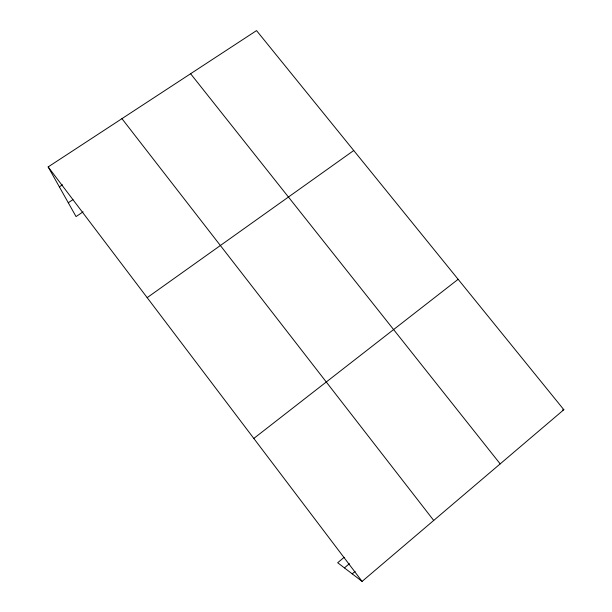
<?xml version="1.0" encoding="UTF-8"?>
<svg xmlns="http://www.w3.org/2000/svg" width="612" height="612" viewBox="0 0 612 612"><rect width="100%" height="100%" fill="white"/><g stroke="black" fill="none" stroke-linecap="round" stroke-linejoin="round"><path stroke-width="0.92" d="M344.135 557.325L337.679 562.742L362.09 581.4L563.843 409.711L256.543 30.6L48.157 166.923L76.049 216.579L83.071 211.851M352.229 573.865L355.098 571.44M344.426 567.898L349.421 563.683M253.804 438.437L458.136 279.302M147.171 297.654L353.744 150.514M68.276 202.756L72.935 199.642M59.349 186.851L62.455 184.793M562.39 409.979L563.843 409.711M190.607 73.738L500.188 463.888M121.941 118.659L433.717 520.452M48.157 166.923L362.09 581.4"/></g></svg>
